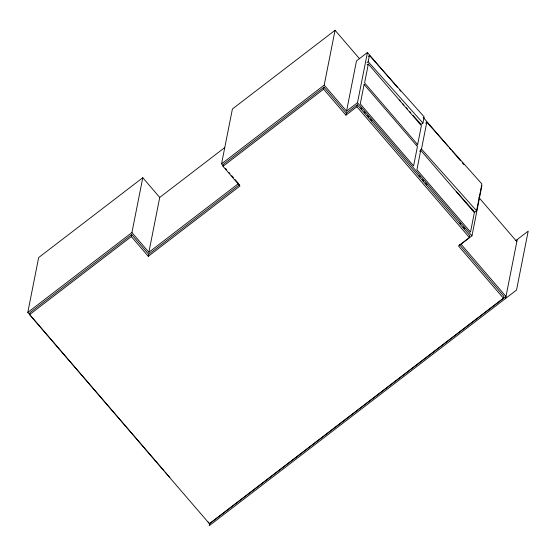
<?xml version="1.0" encoding="UTF-8"?>
<svg xmlns="http://www.w3.org/2000/svg" width="556" height="556" viewBox="0 0 556 556"><rect width="100%" height="100%" fill="white"/><g stroke="black" fill="none" stroke-linecap="round" stroke-linejoin="round"><path stroke-width="0.83" d="M164.013 470.751L27.8 312.402L38.656 257.56L142.781 177.718L159.732 197.422L148.876 252.264L131.925 232.561L142.781 177.718M459.423 244.612L503.819 296.216L503.423 298.204L209.39 523.669L29.572 314.626L29.968 312.632L131.723 234.604L148.674 254.314L148.278 256.302L131.327 236.599L131.723 234.604M223.248 165.799L221.552 163.832L232.408 108.99L335.053 30.281L359.405 58.595M148.278 256.302L239.956 186.01L223.005 166.3L223.394 164.312L323.995 87.174L346.353 113.16L345.957 115.148L323.606 89.162L323.995 87.174M481.913 185.586L471.974 235.8L461.028 244.188L505.981 296.452L209.584 523.731L209.195 525.719L516.531 290.051L528.2 231.129L515.878 240.581M221.552 163.832L324.197 85.124L335.053 30.281M324.197 85.124L346.555 111.11L356.493 60.896L367.44 52.5L397.325 87.25M346.555 111.11L357.494 102.721L367.44 52.5M345.957 115.148L356.903 106.759L357.299 104.771L469.806 235.563L469.41 237.551L458.471 245.947L503.423 298.204M367.016 62.633L368.183 61.702L369.413 55.489L424.165 116.857L422.935 123.071L421.184 124.468L413.115 115.419M417.646 144.588L421.385 125.698L368.329 64.016L364.59 82.907L417.646 144.588L416.465 145.498M420.746 150.335L416.91 169.726L470.508 232.04L474.351 212.649L420.746 150.335L419.565 151.239M420.329 149.988L421.49 149.064L426.806 122.216L481.892 183.966L476.575 210.814L474.831 212.211L456.469 191.625M505.592 298.44L517.254 239.525M368.246 56.413L369.413 55.489M425.646 123.14L426.806 122.216M159.732 197.422L224.728 147.583M27.8 312.402L131.925 232.561M29.572 314.626L131.327 236.599M223.005 166.3L323.606 89.162M367.148 64.92L368.329 64.016M148.876 252.264L238.503 183.536L235.112 179.595M148.674 254.314L239.657 184.543M346.353 113.16L357.299 104.771M368.183 61.702L422.935 123.071M399.284 99.913L400.438 101.206M402.746 103.791L403.899 105.084M406.2 107.669L407.353 108.962M409.661 111.547L410.815 112.833M421.49 149.064L476.575 210.814M399.583 89.87L400.709 91.184M423.269 117.406L448.08 146.249M449.206 147.562L450.902 149.529M452.028 150.836L460.486 160.67M462.182 162.637L463.871 164.604M478.897 197.505L516.844 241.61M357.494 102.721L471.974 235.8M360.733 107.85L361.859 109.157M364.104 111.763L365.229 113.07M367.474 115.683L368.593 116.989M370.282 118.942L371.964 120.902M419.085 175.675L420.211 176.989M422.47 179.616L423.596 180.922M425.291 182.896L426.98 184.863M459.708 222.907L460.834 224.221M463.092 226.841L464.788 228.808M356.903 106.759L469.41 237.551M225.507 168.426L226.639 169.74M228.898 172.367L230.031 173.68M231.72 175.654L233.416 177.621M165.146 472.065L169.788 477.465M208.111 522.014L209.584 523.731M364.104 84.484L360.267 103.875L413.601 165.883L417.445 146.492L364.104 84.484"/></g></svg>
